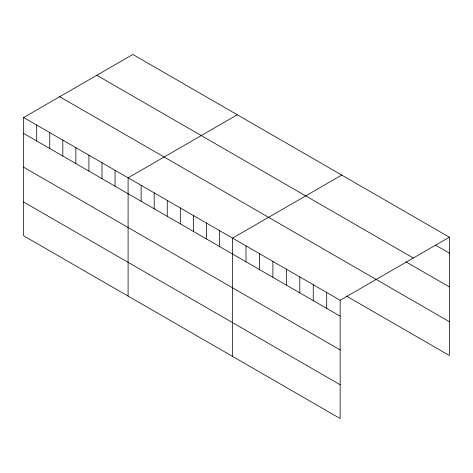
<?xml version="1.0" encoding="UTF-8"?>
<svg xmlns="http://www.w3.org/2000/svg" width="473" height="473" viewBox="0 0 473 473"><rect width="100%" height="100%" fill="white"/><g stroke="black" fill="none" stroke-linecap="round" stroke-linejoin="round"><path stroke-width="0.71" d="M23.65 117.517L340.152 300.249L340.152 418.528L23.65 235.796L23.65 117.517L132.848 54.472L449.35 237.204L449.35 355.483L346.632 296.181M237.292 114.773L128.094 177.818L128.094 296.098M341.743 175.075L232.539 238.12L232.539 356.4M340.152 300.249L449.35 237.204M435.899 245.345L449.35 253.108M96.811 75.278L413.313 258.004M405.94 261.829L449.35 286.892M59.687 96.711L449.35 321.699M23.65 133.427L340.152 316.153M23.65 167.211L340.152 349.937M23.65 202.018L340.152 384.744M326.701 292.48L326.701 308.39M313.25 284.716L313.25 300.621M299.799 276.947L299.799 292.858M286.348 269.184L286.348 285.089M272.897 261.415L272.897 277.326M259.441 253.652L259.441 269.557M245.99 245.883L245.99 261.794M219.484 230.582L219.484 246.492M206.429 223.043L206.429 238.954M193.374 215.505L193.374 231.415M180.319 207.966L180.319 223.877M167.265 200.428L167.265 216.338M154.204 192.889L154.204 208.8M141.149 185.357L141.149 201.262M115.04 170.28L115.04 186.191M101.985 162.742L101.985 178.652M88.93 155.203L88.93 171.114M75.875 147.665L75.875 163.575M62.814 140.126L62.814 156.037M49.76 132.594L49.76 148.498M36.705 125.055L36.705 140.96"/></g></svg>
